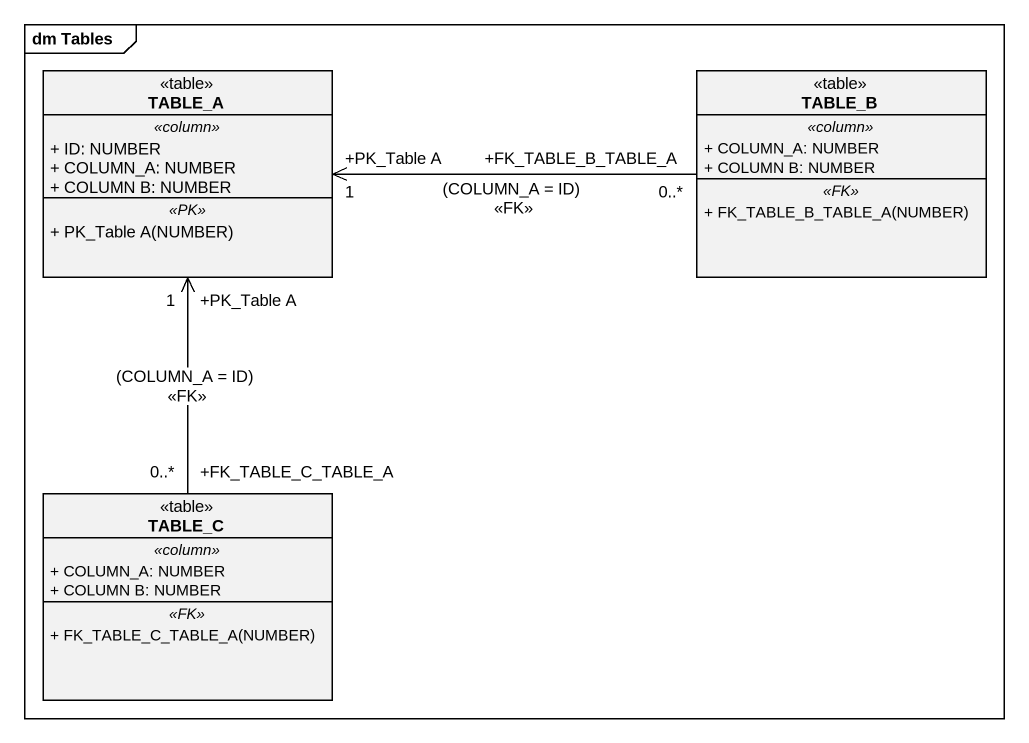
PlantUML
@startuml
mainframe dm Tables
hide circle
hide empty members
skinparam classAttributeIconSize 0
class TABLE_A <<table>> {
  .. <<column>> ..
  + ID: NUMBER
  + COLUMN_A: NUMBER
  + COLUMN B: NUMBER
  .. <<PK>> ..
  + PK_Table A(NUMBER)
}
class TABLE_B <<table>> {
  .. <<column>> ..
  + COLUMN_A: NUMBER
  + COLUMN B: NUMBER
  .. <<FK>> ..
  + FK_TABLE_B_TABLE_A(NUMBER)
}
class TABLE_C <<table>> {
  .. <<column>> ..
  + COLUMN_A: NUMBER
  + COLUMN B: NUMBER
  .. <<FK>> ..
  + FK_TABLE_C_TABLE_A(NUMBER)
}
TABLE_B "+FK_TABLE_B_TABLE_A\n0..*" -left-> "+PK_Table A\n1" TABLE_A : (COLUMN_A = ID)\n<<FK>>
TABLE_C "+FK_TABLE_C_TABLE_A\n0..*" -up-> "+PK_Table A\n1" TABLE_A : (COLUMN_A = ID)\n<<FK>>
@enduml
